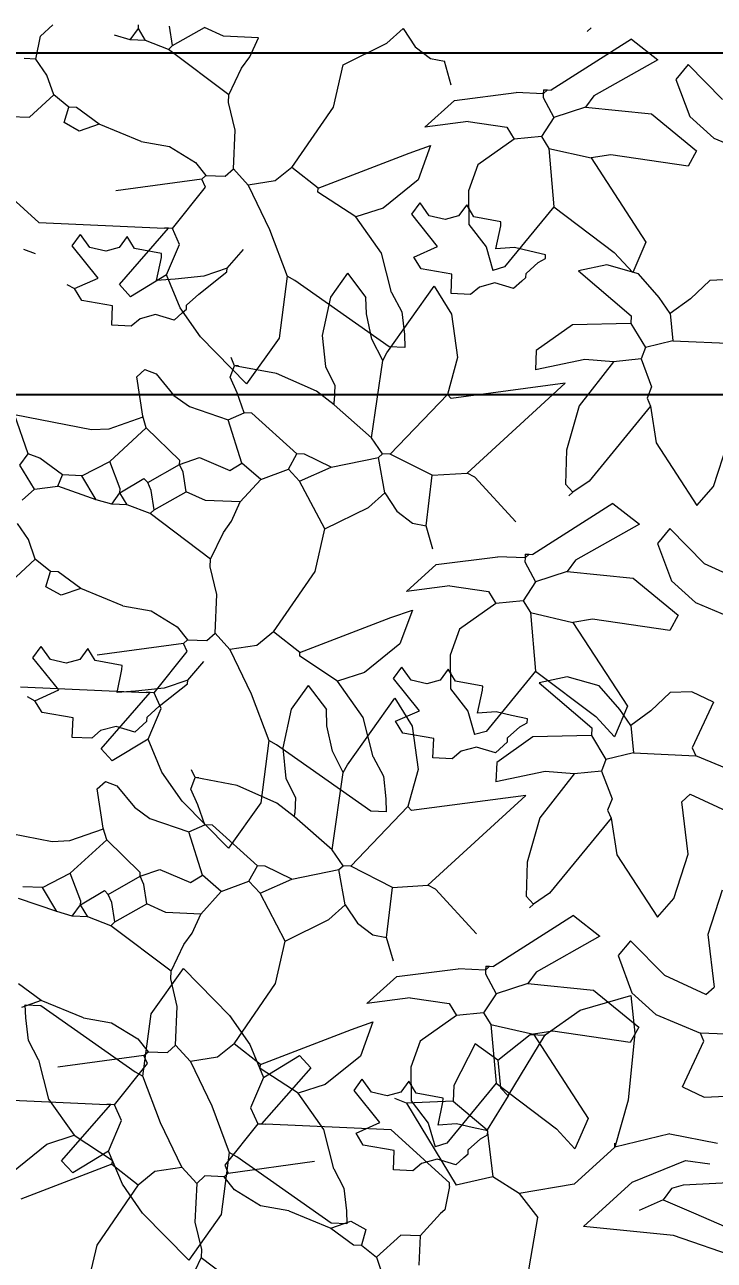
# Model space of a CAD drawing. Header units: centimetres. Extents: x 5667 to 17750, y 274 to 6203.
# Drawn here: x 7703.5 to 7760.1, y 4630.1 to 4731.6 of the extents above; entities that cross this region are included whole.
import ezdxf

# ---------------------------------------------------------------- set-up
doc = ezdxf.new("R2010")
doc.units = ezdxf.units.CM
doc.header["$MEASUREMENT"] = 0
doc.layers.get('0').update_dxf_attribs({"lineweight": 18})
doc.layers.add('G-ANNO-DIM', color=3, linetype='Continuous', lineweight=9)
doc.layers.add('G-HEDGE', color=104, linetype='Continuous', lineweight=9)
doc.styles.add('ARIAL', font='arial.ttf')
doc.dimstyles.new('TICK_36', dxfattribs={"dimtxt": 10, "dimasz": 3.6, "dimexe": 1.8, "dimexo": 1.2, "dimgap": 1.8, "dimtad": 0, "dimdec": 0, "dimzin": 0, "dimdsep": 46, "dimtxsty": 'ARIAL', "dimblk": 'OBLIQUE', "dimcen": 1.8, "dimdle": 1.8, "dimclrd": 256, "dimclrt": 256, "dimadec": 0, "dimazin": 0, "dimtfac": 1, "dimtdec": 0, "dimtmove": 1, "dimatfit": 3, "dimldrblk": 'OPEN90', "dimfxl": 1, "dimtolj": 1, "dimtzin": 0, "dimarcsym": 0})

# ---------------------------------------------------------------- blocks, each defined once
blk = doc.blocks.new('_Oblique')
at = {"color": 0, "linetype": 'ByBlock', "lineweight": -2}
blk.add_line((-0.5, -0.5), (0.5, 0.5), dxfattribs=at)
blk = doc.blocks.new('*D37')
at = {"layer": 'Defpoints', "color": 0, "transparency": 16777216}
for p in [(7969.34, 4729.28), (7566.06, 4503.99), (7969.34, 4503.99)]:
    blk.add_point(p, dxfattribs=at)
at = {"layer": 'G-ANNO-DIM', "lineweight": -2, "transparency": 16777216}
for p, q in [((7566.06, 4731.08), (7566.06, 4629.6)), ((7566.06, 4502.19), (7566.06, 4603.66))]:
    blk.add_line(p, q, dxfattribs=at)
at = {"layer": 'G-ANNO-DIM', "color": 0, "lineweight": -2, "transparency": 16777216}
for p, q in [((7968.14, 4729.28), (7564.26, 4729.28)), ((7968.14, 4503.99), (7564.26, 4503.99))]:
    blk.add_line(p, q, dxfattribs=at)
at = {"layer": 'G-ANNO-DIM', "lineweight": -2, "transparency": 16777216, "xscale": 3.6, "yscale": 3.6, "zscale": 3.6}
for p, rotation in [((7566.06, 4729.28), 90), ((7566.06, 4503.99), 270)]:
    blk.add_blockref('_Oblique', p, dxfattribs=dict(at, rotation=rotation))
at = {"layer": 'G-ANNO-DIM', "transparency": 16777216, "insert": (7566.06, 4616.63), "char_height": 10, "attachment_point": 5, "rotation": 90, "style": 'ARIAL'}
blk.add_mtext('\\A1;225', dxfattribs=at)
blk = doc.blocks.new('_Open90')
at = {"color": 0, "linetype": 'ByBlock', "lineweight": -2}
for p, q in [((-0.5, 0.5), (0, 0)), ((0, 0), (-1, 0)), ((0, 0), (-0.5, -0.5))]:
    blk.add_line(p, q, dxfattribs=at)
blk = doc.blocks.new('*D39')
at = {"layer": 'Defpoints', "color": 0, "transparency": 16777216}
for p in [(7969.34, 4729.28), (7630.66, 4701.2), (7969.34, 4701.2)]:
    blk.add_point(p, dxfattribs=at)
at = {"layer": 'G-ANNO-DIM', "lineweight": -2, "transparency": 16777216}
for p, q in [((7630.66, 4731.08), (7630.66, 4724.29)), ((7630.66, 4699.4), (7630.66, 4706.18))]:
    blk.add_line(p, q, dxfattribs=at)
at = {"layer": 'G-ANNO-DIM', "color": 0, "lineweight": -2, "transparency": 16777216}
for p, q in [((7968.14, 4729.28), (7628.86, 4729.28)), ((7968.14, 4701.2), (7628.86, 4701.2))]:
    blk.add_line(p, q, dxfattribs=at)
at = {"layer": 'G-ANNO-DIM', "lineweight": -2, "transparency": 16777216, "xscale": 3.6, "yscale": 3.6, "zscale": 3.6}
for p, rotation in [((7630.66, 4729.28), 90), ((7630.66, 4701.2), 270)]:
    blk.add_blockref('_Oblique', p, dxfattribs=dict(at, rotation=rotation))
at = {"layer": 'G-ANNO-DIM', "transparency": 16777216, "insert": (7630.66, 4715.24), "char_height": 10, "attachment_point": 5, "rotation": 90, "style": 'ARIAL'}
blk.add_mtext('\\A1;28', dxfattribs=at)

msp = doc.modelspace()

# ---------------------------------------------------------------- linework, layer by layer
at = {"layer": 'G-HEDGE'}
for p, q in [((7704.82, 4730.69), (7705.82, 4731.61)), ((7712.84, 4731.3), (7712.85, 4731.62)), ((7715.65, 4729.9), (7715.4, 4731.51)), ((7704.42, 4728.79), (7704.82, 4730.69)), ((7712.16, 4730.37), (7710.89, 4730.75)), ((7712.16, 4730.37), (7712.84, 4731.3)), ((7713.43, 4730.32), (7712.84, 4731.3)), ((7715.65, 4729.9), (7718.27, 4731.38)), ((7719.84, 4730.68), (7718.27, 4731.38)), ((7722.71, 4730.55), (7719.84, 4730.68)), ((7722, 4728.98), (7722.71, 4730.55)), ((7733.24, 4730.09), (7734.57, 4731.31)), ((7734.57, 4731.31), (7735.56, 4729.81)), ((7753.32, 4730.43), (7746.74, 4726.24)), ((7750.02, 4731.36), (7749.69, 4731.05)), ((7753.32, 4730.43), (7755.48, 4728.74)), ((7713.43, 4730.32), (7712.16, 4730.37)), ((7715.32, 4729.59), (7713.43, 4730.32)), ((7715.32, 4729.59), (7715.65, 4729.9)), ((7720.27, 4725.86), (7715.32, 4729.59)), ((7729.65, 4728.33), (7733.24, 4730.09)), ((7735.56, 4729.81), (7736.84, 4728.83)), ((7704.42, 4728.79), (7703.46, 4728.83)), ((7705.32, 4727.47), (7704.42, 4728.79)), ((7721.32, 4728.05), (7722, 4728.98)), ((7736.84, 4728.83), (7737.97, 4728.61)), ((7738.52, 4726.66), (7737.97, 4728.61)), ((7755.48, 4728.74), (7750.24, 4725.77)), ((7757.99, 4728.36), (7756.98, 4727.13)), ((7760.81, 4725.48), (7757.99, 4728.36)), ((7705.89, 4725.85), (7705.32, 4727.47)), ((7720.27, 4725.86), (7721.32, 4728.05)), ((7728.86, 4724.85), (7729.65, 4728.33)), ((7756.98, 4727.13), (7758.11, 4724.07)), ((7703.89, 4724.02), (7705.89, 4725.85)), ((7707.12, 4724.84), (7705.89, 4725.85)), ((7720.24, 4725.22), (7720.27, 4725.86)), ((7736.36, 4723.21), (7738.8, 4725.4)), ((7738.8, 4725.4), (7743.86, 4726.05)), ((7746.09, 4725.95), (7743.86, 4726.05)), ((7746.09, 4725.95), (7746.08, 4725.63)), ((7746.08, 4725.63), (7746.96, 4724)), ((7746.1, 4726.27), (7746.09, 4725.95)), ((7746.42, 4726.26), (7746.09, 4725.95)), ((7746.1, 4726.27), (7746.42, 4726.26)), ((7746.42, 4726.26), (7746.74, 4726.24)), ((7750.24, 4725.77), (7749.56, 4724.84)), ((7706.75, 4723.58), (7707.12, 4724.84)), ((7707.76, 4724.81), (7707.12, 4724.84)), ((7709.62, 4723.45), (7707.76, 4724.81)), ((7720.78, 4722.96), (7720.24, 4725.22)), ((7725.44, 4719.88), (7728.86, 4724.85)), ((7749.56, 4724.84), (7746.96, 4724)), ((7749.56, 4724.84), (7754.97, 4724.29)), ((7702.29, 4724.09), (7703.89, 4724.02)), ((7707.99, 4722.88), (7706.75, 4723.58)), ((7709.62, 4723.45), (7707.99, 4722.88)), ((7713.07, 4722.02), (7709.62, 4723.45)), ((7739.92, 4723.66), (7736.36, 4723.21)), ((7739.92, 4723.66), (7743.09, 4723.21)), ((7746.96, 4724), (7745.94, 4722.44)), ((7754.97, 4724.29), (7758.67, 4721.25)), ((7758.11, 4724.07), (7760.09, 4722.29)), ((7720.64, 4719.77), (7720.78, 4722.96)), ((7743.09, 4723.21), (7743.69, 4722.22)), ((7745.94, 4722.44), (7743.69, 4722.22)), ((7745.94, 4722.44), (7746.53, 4721.46)), ((7760.09, 4722.29), (7763.73, 4720.76)), ((7713.07, 4722.02), (7715.39, 4721.61)), ((7715.39, 4721.61), (7717.53, 4720.29)), ((7735.08, 4721.06), (7736.84, 4721.68)), ((7736.84, 4721.68), (7735.82, 4718.88)), ((7743.69, 4722.22), (7740.72, 4720.11)), ((7746.53, 4721.46), (7750.01, 4720.67)), ((7746.53, 4721.46), (7746.96, 4716.65)), ((7758.67, 4721.25), (7757.98, 4720)), ((7717.53, 4720.29), (7718.38, 4719.23)), ((7727.61, 4718.19), (7735.08, 4721.06)), ((7751.62, 4720.92), (7750.01, 4720.67)), ((7750.01, 4720.67), (7754.51, 4713.76)), ((7757.98, 4720), (7751.62, 4720.92)), ((7699.87, 4719.72), (7704.66, 4715.36)), ((7718.05, 4718.93), (7718.38, 4719.23)), ((7718.38, 4719.23), (7719.98, 4719.16)), ((7719.98, 4719.16), (7720.64, 4719.77)), ((7721.86, 4718.44), (7720.64, 4719.77)), ((7725.44, 4719.88), (7724.07, 4718.78)), ((7727.61, 4718.19), (7725.44, 4719.88)), ((7740.72, 4720.11), (7739.95, 4717.97)), ((7718.05, 4718.93), (7710.98, 4717.96)), ((7715.64, 4714.88), (7718.34, 4718.28)), ((7718.34, 4718.28), (7718.05, 4718.93)), ((7724.07, 4718.78), (7721.86, 4718.44)), ((7721.86, 4718.44), (7723.61, 4714.8)), ((7735.82, 4718.88), (7732.93, 4716.54)), ((7727.59, 4717.87), (7727.61, 4718.19)), ((7730.7, 4715.82), (7727.59, 4717.87)), ((7739.95, 4717.97), (7739.97, 4715.21)), ((7732.93, 4716.54), (7730.7, 4715.82)), ((7735.29, 4716.05), (7735.97, 4716.98)), ((7736.73, 4715.91), (7735.97, 4716.98)), ((7739.8, 4716.82), (7739.13, 4715.92)), ((7740.39, 4715.83), (7739.8, 4716.82)), ((7746.96, 4716.65), (7742.91, 4711.71)), ((7746.96, 4716.65), (7751.91, 4712.91)), ((7704.66, 4715.36), (7715, 4714.91)), ((7732.81, 4712.85), (7730.7, 4715.82)), ((7737.41, 4713.4), (7735.29, 4716.05)), ((7738.03, 4715.62), (7736.73, 4715.91)), ((7739.13, 4715.92), (7738.03, 4715.62)), ((7739.97, 4715.21), (7741.39, 4713.37)), ((7742.61, 4715.42), (7740.39, 4715.83)), ((7742.6, 4715.1), (7742.61, 4715.42)), ((7707.42, 4713.45), (7708.1, 4714.38)), ((7708.86, 4713.31), (7708.1, 4714.38)), ((7711.93, 4714.22), (7711.27, 4713.31)), ((7711.28, 4710.27), (7715.32, 4714.89)), ((7712.53, 4713.23), (7711.93, 4714.22)), ((7715.32, 4714.89), (7715, 4714.91)), ((7715.64, 4714.88), (7715.32, 4714.89)), ((7716.22, 4713.57), (7715.64, 4714.88)), ((7723.61, 4714.8), (7725.05, 4710.95)), ((7742.2, 4713.2), (7742.6, 4715.1)), ((7703.42, 4713.17), (7704.36, 4712.81)), ((7709.54, 4710.8), (7707.42, 4713.45)), ((7710.16, 4713.02), (7708.86, 4713.31)), ((7711.27, 4713.31), (7710.16, 4713.02)), ((7714.75, 4712.81), (7712.53, 4713.23)), ((7715.15, 4711.06), (7716.22, 4713.57)), ((7720.13, 4711.62), (7721.47, 4713.16)), ((7735.46, 4712.53), (7737.41, 4713.4)), ((7741.39, 4713.37), (7741.94, 4711.43)), ((7743.72, 4713.31), (7742.2, 4713.2)), ((7744.98, 4713.01), (7743.72, 4713.31)), ((7754.51, 4713.76), (7753.44, 4711.25)), ((7714.33, 4710.59), (7714.73, 4712.5)), ((7714.73, 4712.5), (7714.75, 4712.81)), ((7733.62, 4709.62), (7732.81, 4712.85)), ((7736.05, 4711.55), (7735.46, 4712.53)), ((7746.28, 4712.72), (7744.98, 4713.01)), ((7745.66, 4712.09), (7746.27, 4712.41)), ((7746.27, 4712.41), (7746.28, 4712.72)), ((7751.91, 4712.91), (7753.44, 4711.25)), ((7717.8, 4709.48), (7720.11, 4711.3)), ((7720.13, 4711.62), (7718.21, 4710.95)), ((7720.11, 4711.3), (7720.13, 4711.62)), ((7730.02, 4711.19), (7728.62, 4709.24)), ((7730.02, 4711.19), (7731.53, 4709.21)), ((7738.59, 4711.12), (7736.05, 4711.55)), ((7738.52, 4709.52), (7738.59, 4711.12)), ((7742.91, 4711.71), (7741.94, 4711.43)), ((7744.65, 4710.85), (7744.67, 4711.17)), ((7744.67, 4711.17), (7745.66, 4712.09)), ((7751.3, 4711.88), (7748.99, 4711.4)), ((7748.99, 4711.4), (7753.31, 4707.7)), ((7753.91, 4711.15), (7751.3, 4711.88)), ((7755.61, 4709.2), (7753.91, 4711.15)), ((7706.96, 4710.28), (7707.59, 4709.93)), ((7707.59, 4709.93), (7709.54, 4710.8)), ((7712.2, 4709.27), (7711.28, 4710.27)), ((7715.15, 4711.06), (7712.2, 4709.27)), ((7715.85, 4710.71), (7714.33, 4710.59)), ((7716.28, 4708.35), (7715.15, 4711.06)), ((7718.21, 4710.95), (7715.85, 4710.71)), ((7725.05, 4710.95), (7724.39, 4705.85)), ((7725.68, 4710.6), (7725.05, 4710.95)), ((7733.43, 4705.15), (7725.68, 4710.6)), ((7733.25, 4704.66), (7737.14, 4710.13)), ((7737.14, 4710.13), (7738.55, 4707.84)), ((7742.12, 4710.41), (7740.84, 4710.06)), ((7743.65, 4709.94), (7742.12, 4710.41)), ((7744.32, 4710.55), (7743.65, 4709.94)), ((7744.32, 4710.55), (7744.65, 4710.85)), ((7759.76, 4710.59), (7758.16, 4709.09)), ((7761.52, 4710.67), (7759.76, 4710.59)), ((7708.19, 4708.95), (7707.59, 4709.93)), ((7716.8, 4708.57), (7717.8, 4709.48)), ((7728.62, 4709.24), (7727.93, 4706.07)), ((7731.56, 4707.85), (7731.53, 4709.21)), ((7733.62, 4709.62), (7734.46, 4708.02)), ((7740.12, 4709.45), (7738.52, 4709.52)), ((7740.84, 4710.06), (7740.12, 4709.45)), ((7756.51, 4707.88), (7755.61, 4709.2)), ((7758.16, 4709.09), (7756.51, 4707.88)), ((7710.72, 4708.52), (7708.19, 4708.95)), ((7710.65, 4706.92), (7710.72, 4708.52)), ((7717.94, 4705.97), (7716.28, 4708.35)), ((7716.45, 4707.95), (7716.79, 4708.25)), ((7716.79, 4708.25), (7716.8, 4708.57)), ((7712.98, 4707.46), (7712.25, 4706.85)), ((7714.25, 4707.81), (7712.98, 4707.46)), ((7715.79, 4707.34), (7714.25, 4707.81)), ((7716.45, 4707.95), (7715.79, 4707.34)), ((7732.01, 4705.77), (7731.56, 4707.85)), ((7734.46, 4708.02), (7734.68, 4706.17)), ((7738.55, 4707.84), (7739.05, 4704.27)), ((7753.28, 4707.06), (7748.48, 4706.95)), ((7753.31, 4707.7), (7753.28, 4707.06)), ((7753.28, 4707.06), (7754.47, 4705.09)), ((7756.51, 4707.88), (7756.73, 4705.63)), ((7712.25, 4706.85), (7710.65, 4706.92)), ((7727.93, 4706.07), (7728.2, 4703.54)), ((7734.68, 4706.17), (7734.71, 4705.1)), ((7748.48, 4706.95), (7745.51, 4704.84)), ((7721.73, 4702.12), (7717.94, 4705.97)), ((7724.39, 4705.85), (7721.73, 4702.12)), ((7732.9, 4704.03), (7732.01, 4705.77)), ((7734.71, 4705.1), (7733.43, 4705.15)), ((7754.47, 4705.09), (7754.11, 4704.15)), ((7756.73, 4705.63), (7754.47, 4705.09)), ((7756.73, 4705.63), (7761.84, 4705.41)), ((7720.74, 4703.6), (7720.45, 4704.26)), ((7731.99, 4697.68), (7732.9, 4704.03)), ((7732.9, 4704.03), (7733.25, 4704.66)), ((7739.05, 4704.27), (7738.21, 4701.24)), ((7745.51, 4704.84), (7745.44, 4703.25)), ((7749.49, 4704.12), (7745.44, 4703.25)), ((7751.86, 4703.93), (7749.49, 4704.12)), ((7754.11, 4704.15), (7751.86, 4703.93)), ((7754.11, 4704.15), (7754.97, 4701.87)), ((7712.71, 4702.68), (7713.37, 4703.29)), ((7713.37, 4703.29), (7714.31, 4702.92)), ((7720.38, 4702.66), (7720.74, 4703.6)), ((7721.06, 4703.59), (7720.74, 4703.6)), ((7724.19, 4702.97), (7720.74, 4703.6)), ((7728.2, 4703.54), (7728.98, 4701.97)), ((7751.86, 4703.93), (7749.03, 4700.3)), ((7713.2, 4699.46), (7712.71, 4702.68)), ((7714.31, 4702.92), (7715.76, 4701.16)), ((7720.96, 4701.36), (7720.38, 4702.66)), ((7727.46, 4701.51), (7724.19, 4702.97)), ((7728.98, 4701.97), (7728.92, 4700.69)), ((7747.89, 4702.15), (7738.52, 4700.91)), ((7739.85, 4694.78), (7747.89, 4702.15)), ((7715.76, 4701.16), (7717.03, 4700.25)), ((7721.53, 4699.73), (7720.96, 4701.36)), ((7728.91, 4700.37), (7727.46, 4701.51)), ((7733.52, 4696.33), (7738.21, 4701.24)), ((7738.52, 4700.91), (7738.21, 4701.24)), ((7754.97, 4701.87), (7754.61, 4700.93)), ((7717.03, 4700.25), (7720.22, 4699.15)), ((7728.91, 4700.37), (7728.92, 4700.69)), ((7731.99, 4697.68), (7728.91, 4700.37)), ((7749.03, 4700.3), (7747.99, 4696.65)), ((7754.9, 4700.28), (7749.84, 4694.11)), ((7754.61, 4700.93), (7754.9, 4700.28)), ((7754.9, 4700.28), (7755.36, 4697.25)), ((7702.66, 4699.6), (7709, 4698.36)), ((7703.8, 4696.35), (7702.66, 4699.6)), ((7710.45, 4698.42), (7713.23, 4699.39)), ((7713.48, 4698.49), (7713.2, 4699.46)), ((7720.22, 4699.15), (7721.53, 4699.73)), ((7721.35, 4695.59), (7720.22, 4699.15)), ((7722.17, 4699.71), (7721.53, 4699.73)), ((7725.85, 4696.35), (7722.17, 4699.71)), ((7709, 4698.36), (7710.45, 4698.42)), ((7710.49, 4695.74), (7713.48, 4698.49)), ((7716.24, 4695.81), (7713.48, 4698.49)), ((7732.89, 4696.36), (7731.99, 4697.68)), ((7755.36, 4697.25), (7758.7, 4692.12)), ((7760.05, 4693.66), (7761.23, 4697.3)), ((7703.12, 4695.42), (7703.8, 4696.35)), ((7704.74, 4695.99), (7703.8, 4696.35)), ((7706.6, 4694.63), (7704.74, 4695.99)), ((7716.23, 4695.49), (7717.85, 4696.06)), ((7717.85, 4696.06), (7720.36, 4694.99)), ((7725.16, 4695.1), (7725.85, 4696.35)), ((7726.49, 4696.32), (7725.85, 4696.35)), ((7728.68, 4695.27), (7726.49, 4696.32)), ((7728.68, 4695.27), (7732.55, 4696.06)), ((7732.55, 4696.06), (7732.89, 4696.36)), ((7733.07, 4693.16), (7732.55, 4696.06)), ((7733.52, 4696.33), (7732.89, 4696.36)), ((7736.96, 4694.59), (7733.52, 4696.33)), ((7747.99, 4696.65), (7747.91, 4693.87)), ((7704.31, 4693.45), (7703.12, 4695.42)), ((7708.2, 4694.56), (7710.49, 4695.74)), ((7711.35, 4693.47), (7710.49, 4695.74)), ((7713.61, 4694.01), (7716.23, 4695.49)), ((7716.23, 4695.49), (7716.24, 4695.81)), ((7716.52, 4694.84), (7716.23, 4695.49)), ((7720.36, 4694.99), (7721.35, 4695.59)), ((7722.89, 4694.24), (7721.35, 4695.59)), ((7722.89, 4694.24), (7725.16, 4695.1)), ((7726.08, 4694.1), (7725.16, 4695.1)), ((7726.08, 4694.1), (7728.68, 4695.27)), ((7706.24, 4693.69), (7706.6, 4694.63)), ((7708.2, 4694.56), (7706.6, 4694.63)), ((7709.39, 4692.59), (7708.2, 4694.56)), ((7711.33, 4693.15), (7713.3, 4694.34)), ((7713.3, 4694.34), (7713.61, 4694.01)), ((7713.9, 4693.35), (7713.61, 4694.01)), ((7716.77, 4693.23), (7716.52, 4694.84)), ((7721.21, 4692.4), (7722.89, 4694.24)), ((7728.14, 4690.18), (7726.08, 4694.1)), ((7736.46, 4690.45), (7736.96, 4694.59)), ((7736.96, 4694.59), (7739.85, 4694.78)), ((7740.47, 4694.43), (7739.85, 4694.78)), ((7743.83, 4690.77), (7740.47, 4694.43)), ((7747.91, 4693.87), (7748.52, 4693.21)), ((7749.84, 4694.11), (7748.52, 4693.21)), ((7703.31, 4692.54), (7704.31, 4693.45)), ((7704.31, 4693.45), (7706.24, 4693.69)), ((7709.39, 4692.59), (7706.24, 4693.69)), ((7710.65, 4692.22), (7711.33, 4693.15)), ((7711.33, 4693.15), (7711.35, 4693.47)), ((7711.93, 4692.16), (7711.33, 4693.15)), ((7714.15, 4691.75), (7713.9, 4693.35)), ((7714.15, 4691.75), (7716.77, 4693.23)), ((7718.34, 4692.52), (7716.77, 4693.23)), ((7731.73, 4691.94), (7733.07, 4693.16)), ((7733.07, 4693.16), (7734.06, 4691.65)), ((7748.52, 4693.21), (7748.19, 4692.9)), ((7758.7, 4692.12), (7760.05, 4693.66)), ((7710.65, 4692.22), (7709.39, 4692.59)), ((7711.93, 4692.16), (7710.65, 4692.22)), ((7713.81, 4691.44), (7711.93, 4692.16)), ((7721.21, 4692.4), (7718.34, 4692.52)), ((7720.5, 4690.83), (7721.21, 4692.4)), ((7728.14, 4690.18), (7731.73, 4691.94)), ((7751.81, 4692.28), (7745.24, 4688.09)), ((7751.81, 4692.28), (7753.98, 4690.59)), ((7713.81, 4691.44), (7714.15, 4691.75)), ((7718.77, 4687.71), (7713.81, 4691.44)), ((7719.82, 4689.9), (7720.5, 4690.83)), ((7734.06, 4691.65), (7735.34, 4690.67)), ((7703.81, 4689.32), (7702.91, 4690.64)), ((7718.77, 4687.71), (7719.82, 4689.9)), ((7727.35, 4686.7), (7728.14, 4690.18)), ((7735.34, 4690.67), (7736.46, 4690.45)), ((7737.02, 4688.51), (7736.46, 4690.45)), ((7753.98, 4690.59), (7748.73, 4687.62)), ((7756.49, 4690.21), (7755.47, 4688.98)), ((7759.31, 4687.33), (7756.49, 4690.21)), ((7704.38, 4687.7), (7703.81, 4689.32)), ((7755.47, 4688.98), (7756.61, 4685.91)), ((7737.3, 4687.25), (7742.35, 4687.9)), ((7744.59, 4687.8), (7742.35, 4687.9)), ((7744.59, 4687.8), (7744.57, 4687.48)), ((7744.6, 4688.12), (7744.59, 4687.8)), ((7744.92, 4688.1), (7744.59, 4687.8)), ((7744.6, 4688.12), (7744.92, 4688.1)), ((7744.92, 4688.1), (7745.24, 4688.09)), ((7702.39, 4685.87), (7704.38, 4687.7)), ((7705.62, 4686.68), (7704.38, 4687.7)), ((7718.74, 4687.07), (7718.77, 4687.71)), ((7719.28, 4684.81), (7718.74, 4687.07)), ((7734.85, 4685.05), (7737.3, 4687.25)), ((7744.57, 4687.48), (7745.46, 4685.84)), ((7748.73, 4687.62), (7748.05, 4686.69)), ((7762.69, 4685.79), (7759.31, 4687.33)), ((7705.24, 4685.42), (7705.62, 4686.68)), ((7706.26, 4686.66), (7705.62, 4686.68)), ((7708.11, 4685.3), (7706.26, 4686.66)), ((7723.94, 4681.73), (7727.35, 4686.7)), ((7745.46, 4685.84), (7744.43, 4684.29)), ((7748.05, 4686.69), (7745.46, 4685.84)), ((7748.05, 4686.69), (7753.46, 4686.13)), ((7753.46, 4686.13), (7757.17, 4683.1)), ((7756.61, 4685.91), (7758.58, 4684.13)), ((7706.49, 4684.73), (7705.24, 4685.42)), ((7708.11, 4685.3), (7706.49, 4684.73)), ((7711.57, 4683.87), (7708.11, 4685.3)), ((7719.14, 4681.62), (7719.28, 4684.81)), ((7738.41, 4685.51), (7734.85, 4685.05)), ((7738.41, 4685.51), (7741.59, 4685.05)), ((7741.59, 4685.05), (7742.19, 4684.07)), ((7711.57, 4683.87), (7713.89, 4683.46)), ((7742.19, 4684.07), (7739.22, 4681.96)), ((7744.43, 4684.29), (7742.19, 4684.07)), ((7744.43, 4684.29), (7745.03, 4683.31)), ((7758.58, 4684.13), (7762.23, 4682.61)), ((7713.89, 4683.46), (7716.03, 4682.14)), ((7726.1, 4680.04), (7733.58, 4682.91)), ((7733.58, 4682.91), (7735.34, 4683.52)), ((7735.34, 4683.52), (7734.31, 4680.73)), ((7745.03, 4683.31), (7748.51, 4682.51)), ((7745.03, 4683.31), (7745.46, 4678.49)), ((7750.12, 4682.76), (7748.51, 4682.51)), ((7756.47, 4681.85), (7750.12, 4682.76)), ((7757.17, 4683.1), (7756.47, 4681.85)), ((7716.03, 4682.14), (7716.88, 4681.08)), ((7723.94, 4681.73), (7722.57, 4680.62)), ((7726.1, 4680.04), (7723.94, 4681.73)), ((7739.22, 4681.96), (7738.44, 4679.82)), ((7748.51, 4682.51), (7753, 4675.61)), ((7716.55, 4680.77), (7709.47, 4679.8)), ((7716.55, 4680.77), (7716.88, 4681.08)), ((7716.84, 4680.12), (7716.55, 4680.77)), ((7716.88, 4681.08), (7718.47, 4681.01)), ((7718.47, 4681.01), (7719.14, 4681.62)), ((7720.36, 4680.29), (7719.14, 4681.62)), ((7734.31, 4680.73), (7731.42, 4678.39)), ((7704.18, 4679.6), (7704.86, 4680.53)), ((7705.62, 4679.45), (7704.86, 4680.53)), ((7708.69, 4680.36), (7708.03, 4679.46)), ((7709.29, 4679.38), (7708.69, 4680.36)), ((7714.13, 4676.72), (7716.84, 4680.12)), ((7722.57, 4680.62), (7720.36, 4680.29)), ((7720.36, 4680.29), (7722.1, 4676.64)), ((7726.09, 4679.72), (7726.1, 4680.04)), ((7729.19, 4677.67), (7726.09, 4679.72)), ((7738.44, 4679.82), (7738.47, 4677.05)), ((7706.3, 4676.95), (7704.18, 4679.6)), ((7706.92, 4679.16), (7705.62, 4679.45)), ((7708.03, 4679.46), (7706.92, 4679.16)), ((7711.51, 4678.96), (7709.29, 4679.38)), ((7711.09, 4676.74), (7711.49, 4678.64)), ((7711.49, 4678.64), (7711.51, 4678.96)), ((7716.89, 4677.77), (7718.23, 4679.3)), ((7733.79, 4677.9), (7734.47, 4678.83)), ((7735.23, 4677.75), (7734.47, 4678.83)), ((7738.29, 4678.66), (7737.63, 4677.76)), ((7738.89, 4677.68), (7738.29, 4678.66)), ((7716.89, 4677.77), (7714.97, 4677.1)), ((7716.87, 4677.45), (7716.89, 4677.77)), ((7731.42, 4678.39), (7729.19, 4677.67)), ((7731.3, 4674.7), (7729.19, 4677.67)), ((7735.91, 4675.25), (7733.79, 4677.9)), ((7736.53, 4677.47), (7735.23, 4677.75)), ((7737.63, 4677.76), (7736.53, 4677.47)), ((7741.11, 4677.26), (7738.89, 4677.68)), ((7745.46, 4678.49), (7741.41, 4673.55)), ((7745.46, 4678.49), (7750.41, 4674.76)), ((7748.06, 4678.03), (7745.75, 4677.55)), ((7750.67, 4677.3), (7748.06, 4678.03)), ((7703.16, 4677.2), (7713.49, 4676.75)), ((7704.35, 4676.07), (7706.3, 4676.95)), ((7709.78, 4672.12), (7713.81, 4676.74)), ((7712.61, 4676.86), (7711.09, 4676.74)), ((7714.97, 4677.1), (7712.61, 4676.86)), ((7713.81, 4676.74), (7713.49, 4676.75)), ((7714.13, 4676.72), (7713.81, 4676.74)), ((7714.71, 4675.42), (7714.13, 4676.72)), ((7714.56, 4675.63), (7716.87, 4677.45)), ((7722.1, 4676.64), (7723.55, 4672.8)), ((7726.78, 4677.33), (7725.38, 4675.38)), ((7726.78, 4677.33), (7728.29, 4675.35)), ((7738.47, 4677.05), (7739.88, 4675.22)), ((7740.69, 4675.04), (7741.1, 4676.94)), ((7741.1, 4676.94), (7741.11, 4677.26)), ((7745.75, 4677.55), (7750.07, 4673.84)), ((7752.37, 4675.34), (7750.67, 4677.3)), ((7756.51, 4676.74), (7754.92, 4675.23)), ((7758.28, 4676.81), (7756.51, 4676.74)), ((7760.07, 4675.96), (7758.28, 4676.81)), ((7703.72, 4676.42), (7704.35, 4676.07)), ((7704.94, 4675.09), (7704.35, 4676.07)), ((7713.56, 4674.71), (7714.56, 4675.63)), ((7730.01, 4670.8), (7733.9, 4676.27)), ((7733.9, 4676.27), (7735.31, 4673.98)), ((7753, 4675.61), (7751.94, 4673.1)), ((7760.07, 4675.96), (7758.3, 4672.21)), ((7707.48, 4674.66), (7704.94, 4675.09)), ((7707.41, 4673.06), (7707.48, 4674.66)), ((7713.54, 4674.4), (7713.56, 4674.71)), ((7713.65, 4672.91), (7714.71, 4675.42)), ((7725.38, 4675.38), (7724.69, 4672.21)), ((7728.32, 4674), (7728.29, 4675.35)), ((7732.12, 4671.47), (7731.3, 4674.7)), ((7733.95, 4674.38), (7735.91, 4675.25)), ((7739.88, 4675.22), (7740.44, 4673.28)), ((7742.21, 4675.16), (7740.69, 4675.04)), ((7743.48, 4674.86), (7742.21, 4675.16)), ((7744.78, 4674.57), (7743.48, 4674.86)), ((7744.76, 4674.25), (7744.78, 4674.57)), ((7750.41, 4674.76), (7751.94, 4673.1)), ((7753.27, 4674.02), (7752.37, 4675.34)), ((7754.92, 4675.23), (7753.27, 4674.02)), ((7709.74, 4673.61), (7709.01, 4672.99)), ((7711.01, 4673.95), (7709.74, 4673.61)), ((7712.55, 4673.48), (7711.01, 4673.95)), ((7713.21, 4674.09), (7712.55, 4673.48)), ((7713.21, 4674.09), (7713.54, 4674.4)), ((7728.77, 4671.92), (7728.32, 4674)), ((7734.55, 4673.39), (7733.95, 4674.38)), ((7735.31, 4673.98), (7735.81, 4670.41)), ((7741.41, 4673.55), (7740.44, 4673.28)), ((7743.16, 4673.02), (7744.16, 4673.93)), ((7744.16, 4673.93), (7744.76, 4674.25)), ((7750.07, 4673.84), (7750.04, 4673.21)), ((7753.27, 4674.02), (7753.49, 4671.78)), ((7709.01, 4672.99), (7707.41, 4673.06)), ((7713.65, 4672.91), (7710.69, 4671.12)), ((7714.78, 4670.2), (7713.65, 4672.91)), ((7723.55, 4672.8), (7722.89, 4667.69)), ((7724.17, 4672.45), (7723.55, 4672.8)), ((7737.09, 4672.96), (7734.55, 4673.39)), ((7737.02, 4671.37), (7737.09, 4672.96)), ((7745.24, 4673.1), (7742.27, 4670.99)), ((7742.81, 4672.39), (7743.15, 4672.7)), ((7743.15, 4672.7), (7743.16, 4673.02)), ((7750.04, 4673.21), (7745.24, 4673.1)), ((7750.04, 4673.21), (7751.23, 4671.24)), ((7710.69, 4671.12), (7709.78, 4672.12)), ((7731.93, 4667), (7724.17, 4672.45)), ((7724.69, 4672.21), (7724.96, 4669.68)), ((7729.66, 4670.18), (7728.77, 4671.92)), ((7739.34, 4671.91), (7738.61, 4671.3)), ((7740.61, 4672.26), (7739.34, 4671.91)), ((7742.15, 4671.78), (7740.61, 4672.26)), ((7742.81, 4672.39), (7742.15, 4671.78)), ((7753.49, 4671.78), (7751.23, 4671.24)), ((7753.49, 4671.78), (7758.6, 4671.55)), ((7758.3, 4672.21), (7758.6, 4671.55)), ((7762.24, 4670.03), (7758.6, 4671.55)), ((7729.66, 4670.18), (7730.01, 4670.8)), ((7732.12, 4671.47), (7732.96, 4669.87)), ((7738.61, 4671.3), (7737.02, 4671.37)), ((7742.27, 4670.99), (7742.2, 4669.39)), ((7751.23, 4671.24), (7750.87, 4670.29)), ((7716.43, 4667.82), (7714.78, 4670.2)), ((7717.14, 4668.8), (7717.5, 4669.75)), ((7717.5, 4669.75), (7717.21, 4670.4)), ((7717.81, 4669.73), (7717.5, 4669.75)), ((7720.95, 4669.11), (7717.5, 4669.75)), ((7724.96, 4669.68), (7725.74, 4668.11)), ((7728.74, 4663.82), (7729.66, 4670.18)), ((7732.96, 4669.87), (7733.17, 4668.01)), ((7735.81, 4670.41), (7734.97, 4667.39)), ((7746.25, 4670.26), (7742.2, 4669.39)), ((7748.62, 4670.07), (7745.79, 4666.44)), ((7748.62, 4670.07), (7746.25, 4670.26)), ((7750.87, 4670.29), (7748.62, 4670.07)), ((7750.87, 4670.29), (7751.73, 4668.02)), ((7709.47, 4668.82), (7710.13, 4669.43)), ((7709.96, 4665.6), (7709.47, 4668.82)), ((7710.13, 4669.43), (7711.07, 4669.07)), ((7711.07, 4669.07), (7712.52, 4667.31)), ((7717.72, 4667.5), (7717.14, 4668.8)), ((7724.22, 4667.66), (7720.95, 4669.11)), ((7720.23, 4663.96), (7716.43, 4667.82)), ((7718.29, 4665.88), (7717.72, 4667.5)), ((7722.89, 4667.69), (7720.23, 4663.96)), ((7725.67, 4666.52), (7724.22, 4667.66)), ((7725.74, 4668.11), (7725.68, 4666.83)), ((7733.17, 4668.01), (7733.2, 4666.94)), ((7744.65, 4668.29), (7735.28, 4667.05)), ((7736.61, 4660.92), (7744.65, 4668.29)), ((7751.73, 4668.02), (7751.37, 4667.08)), ((7758.14, 4668.38), (7757.47, 4667.77)), ((7757.99, 4663.45), (7757.47, 4667.77)), ((7758.14, 4668.38), (7761.51, 4666.83)), ((7712.52, 4667.31), (7713.79, 4666.39)), ((7725.67, 4666.52), (7725.68, 4666.83)), ((7728.74, 4663.82), (7725.67, 4666.52)), ((7730.28, 4662.48), (7734.97, 4667.39)), ((7733.2, 4666.94), (7731.93, 4667)), ((7735.28, 4667.05), (7734.97, 4667.39)), ((7745.79, 4666.44), (7744.75, 4662.8)), ((7751.66, 4666.42), (7746.6, 4660.25)), ((7751.37, 4667.08), (7751.66, 4666.42)), ((7751.66, 4666.42), (7752.12, 4663.4)), ((7699.42, 4665.74), (7705.76, 4664.51)), ((7707.21, 4664.57), (7709.99, 4665.53)), ((7710.24, 4664.63), (7709.96, 4665.6)), ((7713.79, 4666.39), (7716.98, 4665.3)), ((7716.98, 4665.3), (7718.29, 4665.88)), ((7718.92, 4665.85), (7718.29, 4665.88)), ((7722.61, 4662.49), (7718.92, 4665.85)), ((7705.76, 4664.51), (7707.21, 4664.57)), ((7707.25, 4661.89), (7710.24, 4664.63)), ((7713, 4661.95), (7710.24, 4664.63)), ((7718.11, 4661.73), (7716.98, 4665.3)), ((7729.65, 4662.51), (7728.74, 4663.82)), ((7752.12, 4663.4), (7755.46, 4658.27)), ((7756.8, 4659.81), (7757.99, 4663.45)), ((7721.92, 4661.25), (7722.61, 4662.49)), ((7723.25, 4662.47), (7722.61, 4662.49)), ((7725.44, 4661.41), (7723.25, 4662.47)), ((7729.31, 4662.2), (7729.65, 4662.51)), ((7730.28, 4662.48), (7729.65, 4662.51)), ((7733.72, 4660.73), (7730.28, 4662.48)), ((7744.75, 4662.8), (7744.67, 4660.02)), ((7704.96, 4660.71), (7707.25, 4661.89)), ((7708.11, 4659.61), (7707.25, 4661.89)), ((7710.37, 4660.15), (7712.99, 4661.64)), ((7712.99, 4661.64), (7714.61, 4662.2)), ((7712.99, 4661.64), (7713, 4661.95)), ((7713.28, 4660.98), (7712.99, 4661.64)), ((7714.61, 4662.2), (7717.12, 4661.13)), ((7717.12, 4661.13), (7718.11, 4661.73)), ((7719.65, 4660.39), (7718.11, 4661.73)), ((7722.84, 4660.25), (7725.44, 4661.41)), ((7725.44, 4661.41), (7729.31, 4662.2)), ((7729.83, 4659.3), (7729.31, 4662.2)), ((7704.96, 4660.71), (7703.36, 4660.78)), ((7706.15, 4658.74), (7704.96, 4660.71)), ((7708.09, 4659.29), (7710.06, 4660.48)), ((7710.06, 4660.48), (7710.37, 4660.15)), ((7713.53, 4659.37), (7713.28, 4660.98)), ((7717.97, 4658.54), (7719.65, 4660.39)), ((7719.65, 4660.39), (7721.92, 4661.25)), ((7722.84, 4660.25), (7721.92, 4661.25)), ((7733.22, 4656.6), (7733.72, 4660.73)), ((7733.72, 4660.73), (7736.61, 4660.92)), ((7737.23, 4660.58), (7736.61, 4660.92)), ((7740.59, 4656.92), (7737.23, 4660.58)), ((7760.78, 4660.5), (7759.59, 4656.86)), ((7706.15, 4658.74), (7703, 4659.83)), ((7708.09, 4659.29), (7708.11, 4659.61)), ((7710.66, 4659.5), (7710.37, 4660.15)), ((7710.91, 4657.89), (7710.66, 4659.5)), ((7710.91, 4657.89), (7713.53, 4659.37)), ((7715.1, 4658.67), (7713.53, 4659.37)), ((7724.9, 4656.32), (7722.84, 4660.25)), ((7744.67, 4660.02), (7745.28, 4659.35)), ((7745.28, 4659.35), (7744.95, 4659.04)), ((7746.6, 4660.25), (7745.28, 4659.35)), ((7755.46, 4658.27), (7756.8, 4659.81)), ((7707.41, 4658.36), (7706.15, 4658.74)), ((7707.41, 4658.36), (7708.09, 4659.29)), ((7708.69, 4658.31), (7707.41, 4658.36)), ((7708.69, 4658.31), (7708.09, 4659.29)), ((7710.57, 4657.58), (7708.69, 4658.31)), ((7717.97, 4658.54), (7715.1, 4658.67)), ((7717.26, 4656.97), (7717.97, 4658.54)), ((7728.49, 4658.08), (7729.83, 4659.3)), ((7729.83, 4659.3), (7730.82, 4657.8)), ((7748.57, 4658.42), (7742, 4654.23)), ((7748.57, 4658.42), (7750.74, 4656.73)), ((7710.57, 4657.58), (7710.91, 4657.89)), ((7715.53, 4653.85), (7710.57, 4657.58)), ((7724.9, 4656.32), (7728.49, 4658.08)), ((7730.82, 4657.8), (7732.09, 4656.82)), ((7716.58, 4656.04), (7717.26, 4656.97)), ((7724.11, 4652.84), (7724.9, 4656.32)), ((7732.09, 4656.82), (7733.22, 4656.6)), ((7733.78, 4654.66), (7733.22, 4656.6)), ((7750.74, 4656.73), (7745.49, 4653.76)), ((7753.24, 4656.35), (7752.23, 4655.12)), ((7756.07, 4653.48), (7753.24, 4656.35)), ((7759.59, 4656.86), (7760.11, 4652.54)), ((7715.53, 4653.85), (7716.58, 4656.04)), ((7741.36, 4654.26), (7741.35, 4653.94)), ((7741.68, 4654.25), (7741.35, 4653.94)), ((7741.36, 4654.26), (7741.68, 4654.25)), ((7741.68, 4654.25), (7742, 4654.23)), ((7752.23, 4655.12), (7753.37, 4652.06)), ((7713.88, 4650.34), (7716.54, 4654.06)), ((7715.5, 4653.22), (7715.53, 4653.85)), ((7716.54, 4654.06), (7720.33, 4650.21)), ((7731.61, 4651.2), (7734.06, 4653.4)), ((7734.06, 4653.4), (7739.11, 4654.04)), ((7741.35, 4653.94), (7739.11, 4654.04)), ((7741.35, 4653.94), (7741.33, 4653.62)), ((7741.33, 4653.62), (7742.22, 4651.99)), ((7745.49, 4653.76), (7744.81, 4652.83)), ((7759.44, 4651.93), (7756.07, 4653.48)), ((7704.87, 4651.44), (7703.01, 4652.8)), ((7716.04, 4650.95), (7715.5, 4653.22)), ((7720.7, 4647.88), (7724.11, 4652.84)), ((7744.81, 4652.83), (7742.22, 4651.99)), ((7744.81, 4652.83), (7750.22, 4652.28)), ((7750.22, 4652.28), (7753.92, 4649.24)), ((7759.44, 4651.93), (7760.11, 4652.54)), ((7704.87, 4651.44), (7703.25, 4650.87)), ((7708.33, 4650.01), (7704.87, 4651.44)), ((7735.17, 4651.66), (7731.61, 4651.2)), ((7735.17, 4651.66), (7738.35, 4651.2)), ((7738.35, 4651.2), (7738.95, 4650.21)), ((7742.22, 4651.99), (7741.19, 4650.43)), ((7749.12, 4650.64), (7753.28, 4651.85)), ((7753.28, 4651.85), (7753.59, 4648.76)), ((7753.37, 4652.06), (7755.34, 4650.28)), ((7703.56, 4651.08), (7704.84, 4651.03)), ((7703.59, 4650.01), (7703.56, 4651.08)), ((7704.84, 4651.03), (7712.59, 4645.58)), ((7713.22, 4645.23), (7713.88, 4650.34)), ((7715.9, 4647.76), (7716.04, 4650.95)), ((7720.33, 4650.21), (7721.99, 4647.83)), ((7738.95, 4650.21), (7735.98, 4648.1)), ((7741.19, 4650.43), (7738.95, 4650.21)), ((7741.19, 4650.43), (7741.79, 4649.45)), ((7746.24, 4648.62), (7749.12, 4650.64)), ((7755.34, 4650.28), (7758.99, 4648.75)), ((7703.81, 4648.16), (7703.59, 4650.01)), ((7708.33, 4650.01), (7710.64, 4649.61)), ((7710.64, 4649.61), (7712.79, 4648.28)), ((7730.34, 4649.05), (7732.1, 4649.67)), ((7732.1, 4649.67), (7731.07, 4646.87)), ((7741.79, 4649.45), (7745.27, 4648.66)), ((7741.79, 4649.45), (7742.22, 4644.64)), ((7753.92, 4649.24), (7753.23, 4647.99)), ((7704.65, 4646.56), (7703.81, 4648.16)), ((7712.79, 4648.28), (7713.64, 4647.22)), ((7722.86, 4646.18), (7730.34, 4649.05)), ((7742.36, 4646.52), (7745.01, 4648.64)), ((7743.19, 4643.6), (7746.24, 4648.62)), ((7745.01, 4648.64), (7746.28, 4648.58)), ((7746.88, 4648.91), (7745.27, 4648.66)), ((7745.27, 4648.66), (7749.76, 4641.75)), ((7753.23, 4647.99), (7746.88, 4648.91)), ((7753.59, 4648.76), (7753.05, 4643.25)), ((7759.28, 4648.1), (7758.99, 4648.75)), ((7764.09, 4648.53), (7758.99, 4648.75)), ((7713.3, 4646.92), (7713.64, 4647.22)), ((7713.64, 4647.22), (7715.23, 4647.15)), ((7715.23, 4647.15), (7715.9, 4647.76)), ((7717.12, 4646.43), (7715.9, 4647.76)), ((7720.7, 4647.88), (7719.33, 4646.77)), ((7722.86, 4646.18), (7720.7, 4647.88)), ((7721.99, 4647.83), (7723.12, 4645.12)), ((7735.98, 4648.1), (7735.2, 4645.97)), ((7740.5, 4647.88), (7738.75, 4644.44)), ((7742.36, 4646.52), (7740.5, 4647.88)), ((7757.51, 4644.34), (7759.28, 4648.1)), ((7704.65, 4646.56), (7705.46, 4643.33)), ((7713.3, 4646.92), (7706.23, 4645.95)), ((7710.89, 4642.87), (7713.6, 4646.27)), ((7713.6, 4646.27), (7713.3, 4646.92)), ((7719.33, 4646.77), (7717.12, 4646.43)), ((7717.12, 4646.43), (7718.86, 4642.79)), ((7722.85, 4645.86), (7722.86, 4646.18)), ((7723.12, 4645.12), (7726.08, 4646.91)), ((7726.08, 4646.91), (7726.99, 4645.91)), ((7731.07, 4646.87), (7728.18, 4644.54)), ((7742.36, 4646.52), (7742.58, 4644.27)), ((7712.59, 4645.58), (7713.22, 4645.23)), ((7714.67, 4641.38), (7713.22, 4645.23)), ((7723.12, 4645.12), (7722.05, 4642.61)), ((7725.95, 4643.81), (7722.85, 4645.86)), ((7726.99, 4645.91), (7722.95, 4641.29)), ((7735.2, 4645.97), (7735.23, 4643.2)), ((7728.18, 4644.54), (7725.95, 4643.81)), ((7730.55, 4644.05), (7731.22, 4644.97)), ((7731.99, 4643.9), (7731.22, 4644.97)), ((7735.05, 4644.81), (7734.39, 4643.91)), ((7735.65, 4643.82), (7735.05, 4644.81)), ((7742.22, 4644.64), (7738.17, 4639.7)), ((7738.75, 4644.44), (7738.7, 4643.16)), ((7742.22, 4644.64), (7747.17, 4640.9)), ((7742.58, 4644.27), (7743.19, 4643.6)), ((7757.51, 4644.34), (7759.3, 4643.49)), ((7699.92, 4643.35), (7710.25, 4642.9)), ((7705.46, 4643.33), (7707.57, 4640.36)), ((7728.06, 4640.84), (7725.95, 4643.81)), ((7732.67, 4641.4), (7730.55, 4644.05)), ((7733.28, 4643.61), (7731.99, 4643.9)), ((7734.39, 4643.91), (7733.28, 4643.61)), ((7734.85, 4643.01), (7733.91, 4643.37)), ((7738.7, 4643.16), (7734.85, 4643.01)), ((7735.23, 4643.2), (7736.64, 4641.36)), ((7737.87, 4643.41), (7735.65, 4643.82)), ((7737.45, 4641.19), (7737.85, 4643.09)), ((7737.85, 4643.09), (7737.87, 4643.41)), ((7738.7, 4643.16), (7741.47, 4640.8)), ((7743.19, 4643.6), (7741.47, 4640.8)), ((7753.05, 4643.25), (7751.96, 4639.39)), ((7759.3, 4643.49), (7761.07, 4643.57)), ((7706.54, 4638.26), (7710.57, 4642.88)), ((7710.57, 4642.88), (7710.25, 4642.9)), ((7710.89, 4642.87), (7710.57, 4642.88)), ((7711.47, 4641.57), (7710.89, 4642.87)), ((7718.86, 4642.79), (7720.31, 4638.94)), ((7722.05, 4642.61), (7722.64, 4641.3)), ((7734.85, 4643.01), (7738.94, 4636.27)), ((7710.4, 4639.05), (7711.47, 4641.57)), ((7716.41, 4637.74), (7714.67, 4641.38)), ((7722.64, 4641.3), (7719.93, 4637.9)), ((7722.64, 4641.3), (7722.95, 4641.29)), ((7722.95, 4641.29), (7723.27, 4641.28)), ((7733.61, 4640.82), (7723.27, 4641.28)), ((7730.71, 4640.52), (7732.67, 4641.4)), ((7736.64, 4641.36), (7737.2, 4639.42)), ((7738.97, 4641.3), (7737.45, 4641.19)), ((7740.24, 4641), (7738.97, 4641.3)), ((7749.76, 4641.75), (7748.69, 4639.24)), ((7705.34, 4639.64), (7707.57, 4640.36)), ((7707.57, 4640.36), (7710.68, 4638.31)), ((7728.88, 4637.61), (7728.06, 4640.84)), ((7731.31, 4639.54), (7730.71, 4640.52)), ((7738.4, 4636.46), (7733.61, 4640.82)), ((7739.92, 4639.16), (7740.92, 4640.08)), ((7741.54, 4640.72), (7740.24, 4641)), ((7740.92, 4640.08), (7741.52, 4640.4)), ((7741.47, 4640.8), (7741.94, 4636.95)), ((7741.52, 4640.4), (7741.54, 4640.72)), ((7747.17, 4640.9), (7748.69, 4639.24)), ((7756.48, 4640.47), (7751.96, 4639.39)), ((7756.48, 4640.47), (7760.38, 4639.7)), ((7702.45, 4637.3), (7705.34, 4639.64)), ((7710.4, 4639.05), (7707.45, 4637.27)), ((7711.53, 4636.34), (7710.4, 4639.05)), ((7733.85, 4639.11), (7731.31, 4639.54)), ((7733.78, 4637.51), (7733.85, 4639.11)), ((7738.17, 4639.7), (7737.2, 4639.42)), ((7739.91, 4638.84), (7739.92, 4639.16)), ((7751.96, 4639.39), (7748.63, 4636.33)), ((7751.96, 4639.39), (7751.97, 4639.7)), ((7707.45, 4637.27), (7706.54, 4638.26)), ((7710.68, 4638.31), (7710.66, 4637.99)), ((7720.31, 4638.94), (7719.64, 4633.84)), ((7720.22, 4637.25), (7727.3, 4638.22)), ((7720.93, 4638.6), (7720.31, 4638.94)), ((7728.68, 4633.14), (7720.93, 4638.6)), ((7736.1, 4638.05), (7735.37, 4637.44)), ((7737.37, 4638.4), (7736.1, 4638.05)), ((7738.91, 4637.93), (7737.37, 4638.4)), ((7739.57, 4638.54), (7738.91, 4637.93)), ((7739.57, 4638.54), (7739.91, 4638.84)), ((7753.39, 4636.5), (7757.76, 4638.29)), ((7757.76, 4638.29), (7759.77, 4638)), ((7710.66, 4637.99), (7703.19, 4635.12)), ((7710.66, 4637.99), (7712.83, 4636.3)), ((7712.83, 4636.3), (7714.2, 4637.41)), ((7714.2, 4637.41), (7716.41, 4637.74)), ((7716.41, 4637.74), (7717.63, 4636.41)), ((7718.29, 4637.02), (7717.63, 4636.41)), ((7719.89, 4636.95), (7718.29, 4637.02)), ((7720.22, 4637.25), (7719.89, 4636.95)), ((7719.93, 4637.9), (7720.22, 4637.25)), ((7728.88, 4637.61), (7729.72, 4636.01)), ((7735.37, 4637.44), (7733.78, 4637.51)), ((7712.83, 4636.3), (7709.42, 4631.33)), ((7713.19, 4633.96), (7711.53, 4636.34)), ((7717.63, 4636.41), (7717.49, 4633.22)), ((7720.74, 4635.89), (7719.89, 4636.95)), ((7729.72, 4636.01), (7729.93, 4634.16)), ((7738.39, 4636.14), (7737.99, 4634.24)), ((7738.39, 4636.14), (7738.4, 4636.46)), ((7741.94, 4636.95), (7738.94, 4636.27)), ((7744.12, 4635.57), (7741.94, 4636.95)), ((7748.63, 4636.33), (7744.12, 4635.57)), ((7749.4, 4632.86), (7753.39, 4636.5)), ((7756.6, 4635.99), (7755.92, 4635.06)), ((7757.57, 4636.26), (7756.6, 4635.99)), ((7764.3, 4636.61), (7757.57, 4636.26)), ((7722.88, 4634.57), (7720.74, 4635.89)), ((7744.12, 4635.57), (7745.63, 4633.59)), ((7755.92, 4635.06), (7753.97, 4634.18)), ((7755.92, 4635.06), (7758.43, 4633.99)), ((7716.99, 4630.11), (7713.19, 4633.96)), ((7725.2, 4634.16), (7722.88, 4634.57)), ((7725.2, 4634.16), (7728.65, 4632.73)), ((7729.93, 4634.16), (7729.96, 4633.09)), ((7737.66, 4633.94), (7735.98, 4632.09)), ((7737.99, 4634.24), (7737.66, 4633.94)), ((7758.43, 4633.99), (7762.51, 4632.21)), ((7719.64, 4633.84), (7716.99, 4630.11)), ((7717.49, 4633.22), (7718.03, 4630.96)), ((7728.65, 4632.73), (7730.28, 4633.3)), ((7729.96, 4633.09), (7728.68, 4633.14)), ((7730.28, 4633.3), (7731.52, 4632.61)), ((7744.77, 4628.51), (7745.63, 4633.59)), ((7728.65, 4632.73), (7730.51, 4631.37)), ((7731.52, 4632.61), (7731.15, 4631.34)), ((7734.38, 4632.16), (7732.38, 4630.33)), ((7735.98, 4632.09), (7734.38, 4632.16)), ((7735.98, 4632.09), (7735.88, 4629.69)), ((7756.78, 4632.13), (7749.4, 4632.86)), ((7762.16, 4630.26), (7756.78, 4632.13)), ((7709.42, 4631.33), (7708.62, 4627.85)), ((7718.03, 4630.96), (7718, 4630.32)), ((7730.51, 4631.37), (7731.15, 4631.34)), ((7731.15, 4631.34), (7732.38, 4630.33)), ((7718, 4630.32), (7716.95, 4628.13)), ((7718, 4630.32), (7722.95, 4626.59)), ((7732.38, 4630.33), (7732.95, 4628.71))]:
    msp.add_line(p, q, dxfattribs=at)
for centre, start, end in [((7704.66, 4715.36), 227.3475, 267.1505), ((7733.61, 4640.82), 47.3475, 87.1505)]:
    msp.add_arc(centre, 0.0000399, start, end, dxfattribs=at)

# ---------------------------------------------------------------- dimensions: what is measured, and where the dimension line sits
at = {"layer": 'G-ANNO-DIM'}
for base, p2, picture, middle in [((7566.06, 4503.99), (7969.34, 4503.99), '*D37', (7566.06, 4616.63)), ((7630.66, 4701.2), (7969.34, 4701.2), '*D39', (7630.66, 4715.24))]:
    dim = msp.add_linear_dim(base=base, p1=(7969.34, 4729.28), p2=p2, angle=90, dimstyle='TICK_36', dxfattribs=at)
    dim.commit()
    dim.dimension.update_dxf_attribs({"geometry": picture, "text_midpoint": middle})

doc.saveas('drawing.dxf')
